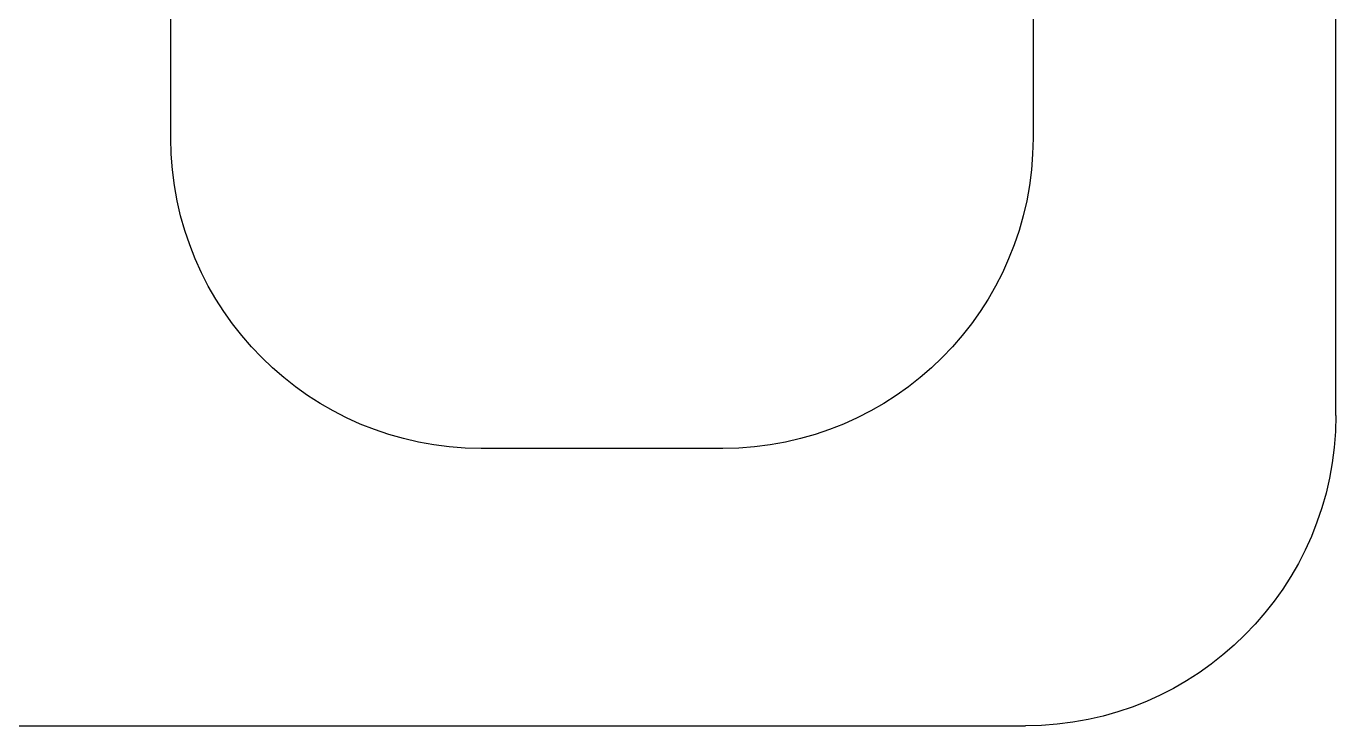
# Model space of a CAD drawing. Extents: x 11477420 to 23072185, y -28506554 to -14238804.
# Drawn here: x 11519208.3 to 11519546.1, y -14252139.4 to -14251959 of the extents above; entities that cross this region are included whole.
import ezdxf

# ---------------------------------------------------------------- set-up
doc = ezdxf.new("R2010")
doc.units = 0
doc.header["$LTSCALE"] = 50
doc.header["$MEASUREMENT"] = 0
doc.layers.add('04_FUR', color=6, linetype='CONTINUOUS')
doc.layers.add('가구', color=6, linetype='CONTINUOUS')

# ---------------------------------------------------------------- blocks, each defined once
blk = doc.blocks.new('BEDD')
at = {"layer": '가구'}
for p, q in [((190657.67, 168272.66), (190657.67, 166632.66)), ((190506.12, 166853.12), (190008.86, 166853.12)), ((190586.12, 166710.75), (190586.12, 166773.12)), ((190008.86, 166630.75), (190506.12, 166630.75)), ((190577.67, 166552.66), (189957.67, 166552.66))]:
    blk.add_line(p, q, dxfattribs=at)
for centre, start, end in [((190506.12, 166773.12), 0, 90), ((190506.12, 166710.75), 270, 0), ((190577.67, 166632.66), 270, 0)]:
    blk.add_arc(centre, 80, start, end, dxfattribs=at)

msp = doc.modelspace()

# ---------------------------------------------------------------- block references
at = {"layer": '04_FUR', "xscale": -1, "rotation": 90}
msp.add_blockref('BEDD', (11686098.72, -14061481.78), dxfattribs=at)

doc.saveas('drawing.dxf')
